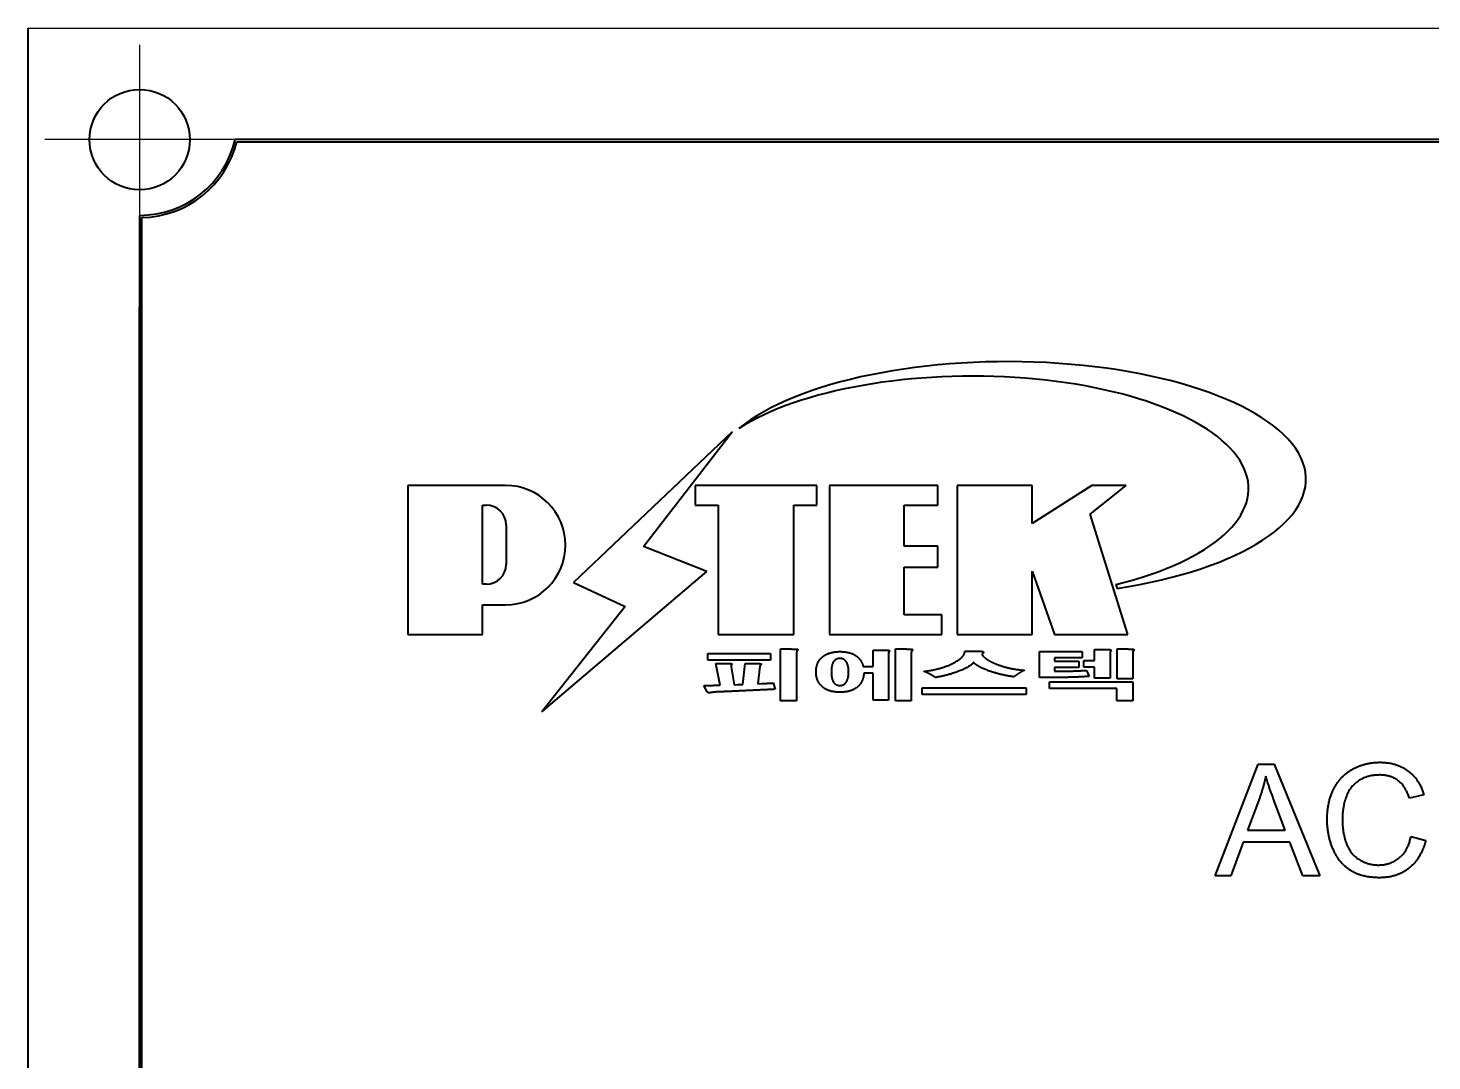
# Model space of a CAD drawing. Header units: millimetres. Extents: x 0 to 5945, y 0 to 4205.
# Drawn here: x 4812.4 to 4875.3, y 2045.8 to 2092.1 of the extents above; entities that cross this region are included whole.
import ezdxf

# ---------------------------------------------------------------- set-up
doc = ezdxf.new("R2010")
doc.units = ezdxf.units.MM
doc.header["$LTSCALE"] = 5
doc.linetypes.add('CHAIN', pattern=[0.3543, 0.2362, -0.0295, 0.0591, -0.0295])
doc.layers.get('0').update_dxf_attribs({"color": 3, "lineweight": 25})
doc.layers.add('가시적인 것(ISO)', color=3, linetype='Continuous', lineweight=40)
doc.layers.add('중심 표식(ISO)', color=1, linetype='Continuous', lineweight=25)

msp = doc.modelspace()

# ---------------------------------------------------------------- linework, layer by layer
msp.add_line((4812.374, 2092.126), (4972.374, 2092.126))
at = {"layer": '가시적인 것(ISO)'}
for p, q in [((4812.374, 1972.126), (4812.374, 2092.126)), ((4963.366, 2087.126), (4821.654, 2087.126)), ((4821.732, 2087.026), (4963.287, 2087.026)), ((4817.374, 2083.731), (4817.374, 1980.521)), ((4817.474, 1980.62), (4817.474, 2083.632)), ((4817.374, 1984.626), (4817.374, 2079.626)), ((4843.931, 2074.026), (4836.817, 2067.275)), ((4839.956, 2068.894), (4843.931, 2074.026)), ((4829.401, 2071.626), (4829.401, 2064.941)), ((4833.777, 2071.626), (4829.401, 2071.626)), ((4842.266, 2071.626), (4842.266, 2070.74)), ((4847.727, 2071.626), (4842.266, 2071.626)), ((4847.727, 2070.74), (4847.727, 2071.626)), ((4848.291, 2071.626), (4848.291, 2064.941)), ((4853.148, 2071.626), (4848.291, 2071.626)), ((4853.148, 2070.74), (4853.148, 2071.626)), ((4854.007, 2071.626), (4854.007, 2064.941)), ((4857.369, 2071.626), (4854.007, 2071.626)), ((4857.369, 2069.911), (4857.369, 2071.626)), ((4860.056, 2071.626), (4857.369, 2069.911)), ((4859.98, 2070.331), (4861.594, 2071.626)), ((4861.594, 2071.626), (4860.056, 2071.626)), ((4832.743, 2067.196), (4832.743, 2070.74)), ((4832.743, 2070.74), (4832.912, 2070.74)), ((4842.266, 2070.74), (4843.297, 2070.74)), ((4843.297, 2070.74), (4843.297, 2064.941)), ((4846.696, 2070.74), (4847.727, 2070.74)), ((4846.696, 2064.941), (4846.696, 2070.74)), ((4851.633, 2070.74), (4853.148, 2070.74)), ((4851.633, 2068.902), (4851.633, 2070.74)), ((4861.659, 2064.941), (4859.98, 2070.331)), ((4833.798, 2069.854), (4833.798, 2068.082)), ((4842.799, 2067.765), (4839.956, 2068.894)), ((4853.148, 2068.902), (4851.633, 2068.902)), ((4853.148, 2067.961), (4853.148, 2068.902)), ((4835.395, 2061.48), (4842.799, 2067.765)), ((4851.633, 2067.961), (4853.148, 2067.961)), ((4851.633, 2065.827), (4851.633, 2067.961)), ((4857.369, 2067.782), (4858.374, 2064.941)), ((4857.369, 2064.941), (4857.369, 2067.782)), ((4832.912, 2067.196), (4832.743, 2067.196)), ((4836.817, 2067.275), (4839.134, 2066.201)), ((4861.128, 2067.183), (4861.184, 2067.004)), ((4832.743, 2064.941), (4832.743, 2066.27)), ((4832.743, 2066.27), (4833.777, 2066.27)), ((4839.134, 2066.201), (4835.395, 2061.48)), ((4853.325, 2065.827), (4851.633, 2065.827)), ((4853.325, 2064.941), (4853.325, 2065.827)), ((4829.401, 2064.941), (4832.743, 2064.941)), ((4843.297, 2064.941), (4846.696, 2064.941)), ((4848.291, 2064.941), (4853.325, 2064.941)), ((4854.007, 2064.941), (4857.369, 2064.941)), ((4858.374, 2064.941), (4861.659, 2064.941)), ((4842.834, 2064.094), (4845.65, 2064.094)), ((4842.834, 2063.798), (4842.834, 2064.094)), ((4845.65, 2063.798), (4842.834, 2063.798)), ((4845.65, 2064.094), (4845.65, 2063.798)), ((4846.096, 2061.966), (4846.096, 2064.292)), ((4846.096, 2064.292), (4846.527, 2064.292)), ((4846.813, 2064.13), (4846.813, 2061.966)), ((4850.245, 2063.505), (4850.245, 2064.244)), ((4850.245, 2064.244), (4850.642, 2064.244)), ((4850.933, 2064.099), (4850.933, 2062.005)), ((4851.253, 2064.292), (4851.694, 2064.292)), ((4851.253, 2061.966), (4851.253, 2064.292)), ((4851.956, 2064.123), (4851.956, 2061.966)), ((4854.36, 2064.198), (4854.873, 2064.198)), ((4857.704, 2064.174), (4859.623, 2064.174)), ((4857.704, 2063.013), (4857.704, 2064.174)), ((4858.383, 2063.893), (4858.383, 2063.742)), ((4859.623, 2063.893), (4858.383, 2063.893)), ((4858.383, 2063.742), (4859.468, 2063.742)), ((4859.468, 2063.742), (4859.468, 2063.461)), ((4859.623, 2064.174), (4859.623, 2063.893)), ((4859.691, 2063.783), (4860.171, 2063.783)), ((4859.691, 2063.481), (4859.691, 2063.783)), ((4860.171, 2064.275), (4860.573, 2064.275)), ((4860.171, 2063.783), (4860.171, 2064.275)), ((4860.864, 2064.111), (4860.864, 2062.981)), ((4861.179, 2062.959), (4861.179, 2064.292)), ((4861.179, 2064.292), (4861.62, 2064.292)), ((4861.882, 2064.123), (4861.882, 2062.959)), ((4843.396, 2062.671), (4843.197, 2063.645)), ((4843.197, 2063.645), (4843.653, 2063.645)), ((4843.89, 2063.493), (4844.026, 2062.686)), ((4844.409, 2062.703), (4844.511, 2063.645)), ((4844.511, 2063.645), (4844.932, 2063.645)), ((4845.175, 2063.517), (4845.083, 2062.734)), ((4849.799, 2063.505), (4850.245, 2063.505)), ((4850.245, 2063.207), (4849.833, 2063.207)), ((4850.245, 2062.005), (4850.245, 2063.207)), ((4858.383, 2063.461), (4858.383, 2063.296)), ((4859.468, 2063.461), (4858.383, 2063.461)), ((4858.383, 2063.296), (4858.654, 2063.296)), ((4860.171, 2063.481), (4859.691, 2063.481)), ((4859.817, 2063.335), (4859.924, 2063.066)), ((4860.171, 2062.981), (4860.171, 2063.481)), ((4842.795, 2062.407), (4842.664, 2062.657)), ((4844.026, 2062.686), (4844.181, 2062.695)), ((4844.181, 2062.695), (4844.409, 2062.703)), ((4845.083, 2062.734), (4845.277, 2062.744)), ((4845.761, 2062.768), (4845.858, 2062.487)), ((4852.45, 2062.247), (4852.45, 2062.55)), ((4852.45, 2062.55), (4857.103, 2062.55)), ((4857.103, 2062.55), (4857.103, 2062.247)), ((4858.32, 2063.013), (4857.704, 2063.013)), ((4858.145, 2062.523), (4858.145, 2062.826)), ((4858.145, 2062.826), (4861.882, 2062.826)), ((4861.165, 2062.523), (4858.145, 2062.523)), ((4860.864, 2062.981), (4860.171, 2062.981)), ((4861.165, 2061.966), (4861.165, 2062.523)), ((4861.882, 2062.959), (4861.179, 2062.959)), ((4861.882, 2062.826), (4861.882, 2061.966)), ((4846.813, 2061.966), (4846.096, 2061.966)), ((4850.933, 2062.005), (4850.245, 2062.005)), ((4851.956, 2061.966), (4851.253, 2061.966)), ((4857.103, 2062.247), (4852.45, 2062.247)), ((4861.882, 2061.966), (4861.165, 2061.966)), ((4865.581, 2054.124), (4867.502, 2059.124)), ((4867.502, 2059.124), (4868.218, 2059.124)), ((4868.218, 2059.124), (4870.261, 2054.124)), ((4867.574, 2057.642), (4867.021, 2056.175)), ((4868.721, 2056.175), (4868.195, 2057.562)), ((4874.933, 2057.756), (4874.281, 2057.6)), ((4867.021, 2056.175), (4868.721, 2056.175)), ((4866.831, 2055.637), (4866.282, 2054.124)), ((4868.927, 2055.637), (4866.831, 2055.637)), ((4869.506, 2054.124), (4868.927, 2055.637)), ((4874.354, 2055.881), (4875.017, 2055.713)), ((4866.282, 2054.124), (4865.581, 2054.124)), ((4870.261, 2054.124), (4869.506, 2054.124))]:
    msp.add_line(p, q, dxfattribs=at)
msp.add_circle((4817.374, 2087.126), 2.25, dxfattribs=at)
for centre, radius, start, end in [((4817.374, 2088.126), 4.395, 270, 346.84836), ((4817.374, 2088.126), 4.495, 271.27475, 345.83507), ((4833.777, 2068.948), 2.678, 270, 90), ((4832.912, 2069.854), 0.886, 0, 90), ((4832.912, 2068.082), 0.886, 270, 0)]:
    msp.add_arc(centre, radius, start, end, dxfattribs=at)
for centre, major_axis, ratio, start_param, end_param in [((4856.285, 2071.905), (-13.36, 0), 0.39426, 1.946253, 5.837607), ((4854.696, 2071.486), (12.377, 0), 0.40699, 5.258849, 8.861799)]:
    msp.add_ellipse(centre, major_axis=major_axis, ratio=ratio, start_param=start_param, end_param=end_param, dxfattribs=at)
for points in [[(4846.527, 2064.292), (4846.794, 2064.292), (4846.847, 2064.28)], [(4846.828, 2064.188), (4846.813, 2064.159), (4846.813, 2064.13)], [(4846.852, 2064.229), (4846.832, 2064.203), (4846.828, 2064.188)], [(4846.847, 2064.28), (4846.886, 2064.271), (4846.852, 2064.229)], [(4847.69, 2063.27), (4847.69, 2063.679), (4847.957, 2063.922)], [(4847.957, 2063.922), (4848.243, 2064.174), (4848.766, 2064.174)], [(4848.471, 2063.718), (4848.374, 2063.565), (4848.374, 2063.27)], [(4848.761, 2063.868), (4848.572, 2063.868), (4848.471, 2063.718)], [(4849.043, 2063.718), (4848.946, 2063.868), (4848.761, 2063.868)], [(4848.766, 2064.174), (4849.203, 2064.174), (4849.474, 2063.992)], [(4849.149, 2063.27), (4849.149, 2063.565), (4849.043, 2063.718)], [(4849.474, 2063.992), (4849.731, 2063.815), (4849.799, 2063.505)], [(4850.642, 2064.244), (4850.899, 2064.244), (4850.957, 2064.227)], [(4850.943, 2064.14), (4850.933, 2064.118), (4850.933, 2064.099)], [(4850.962, 2064.171), (4850.947, 2064.149), (4850.943, 2064.14)], [(4850.957, 2064.227), (4850.996, 2064.215), (4850.962, 2064.171)], [(4851.694, 2064.292), (4851.941, 2064.292), (4851.994, 2064.278)], [(4851.965, 2064.176), (4851.956, 2064.149), (4851.956, 2064.123)], [(4851.994, 2064.22), (4851.975, 2064.193), (4851.965, 2064.176)], [(4851.994, 2064.278), (4852.028, 2064.266), (4851.994, 2064.22)], [(4853.812, 2063.645), (4854.36, 2063.919), (4854.36, 2064.198)], [(4854.747, 2063.687), (4854.607, 2063.495), (4854.079, 2063.292)], [(4855.455, 2063.304), (4854.922, 2063.495), (4854.747, 2063.687)], [(4854.873, 2064.198), (4855.116, 2064.198), (4855.174, 2064.169)], [(4855.174, 2064.169), (4855.232, 2064.14), (4855.13, 2064.065)], [(4855.13, 2064.065), (4855.13, 2063.999), (4855.261, 2063.895)], [(4855.261, 2063.895), (4855.402, 2063.781), (4855.639, 2063.672)], [(4860.573, 2064.275), (4860.83, 2064.275), (4860.884, 2064.258)], [(4860.874, 2064.162), (4860.864, 2064.135), (4860.864, 2064.111)], [(4860.893, 2064.2), (4860.879, 2064.174), (4860.874, 2064.162)], [(4860.884, 2064.258), (4860.927, 2064.246), (4860.893, 2064.2)], [(4861.62, 2064.292), (4861.868, 2064.292), (4861.921, 2064.278)], [(4861.892, 2064.176), (4861.882, 2064.149), (4861.882, 2064.123)], [(4861.921, 2064.22), (4861.902, 2064.193), (4861.892, 2064.176)], [(4861.921, 2064.278), (4861.955, 2064.266), (4861.921, 2064.22)], [(4843.653, 2063.645), (4843.852, 2063.645), (4843.895, 2063.633)], [(4843.885, 2063.546), (4843.881, 2063.519), (4843.89, 2063.493)], [(4843.905, 2063.587), (4843.89, 2063.561), (4843.885, 2063.546)], [(4843.895, 2063.633), (4843.924, 2063.624), (4843.905, 2063.587)], [(4844.932, 2063.645), (4845.165, 2063.645), (4845.214, 2063.628)], [(4845.184, 2063.551), (4845.175, 2063.534), (4845.175, 2063.517)], [(4845.209, 2063.58), (4845.194, 2063.561), (4845.184, 2063.551)], [(4845.214, 2063.628), (4845.247, 2063.619), (4845.209, 2063.58)], [(4847.957, 2062.608), (4847.69, 2062.848), (4847.69, 2063.27)], [(4848.374, 2063.27), (4848.374, 2062.964), (4848.471, 2062.809)], [(4849.043, 2062.809), (4849.149, 2062.967), (4849.149, 2063.27)], [(4849.833, 2063.207), (4849.808, 2062.812), (4849.542, 2062.589)], [(4852.523, 2063.294), (4853.259, 2063.369), (4853.812, 2063.645)], [(4852.799, 2063.158), (4852.663, 2063.233), (4852.523, 2063.294)], [(4853.041, 2063.015), (4852.935, 2063.086), (4852.799, 2063.158)], [(4854.079, 2063.292), (4853.57, 2063.098), (4853.041, 2063.015)], [(4856.56, 2063.044), (4855.993, 2063.115), (4855.455, 2063.304)], [(4855.639, 2063.672), (4855.911, 2063.551), (4856.235, 2063.466)], [(4856.235, 2063.466), (4856.614, 2063.371), (4857.025, 2063.338)], [(4856.788, 2063.202), (4856.672, 2063.127), (4856.56, 2063.044)], [(4857.025, 2063.338), (4856.919, 2063.287), (4856.788, 2063.202)], [(4858.654, 2063.296), (4858.95, 2063.296), (4859.216, 2063.306)], [(4859.924, 2063.066), (4859.585, 2063.037), (4859.115, 2063.025)], [(4859.216, 2063.306), (4859.512, 2063.316), (4859.817, 2063.335)], [(4842.664, 2062.657), (4842.814, 2062.657), (4843.023, 2062.661)], [(4843.023, 2062.661), (4843.163, 2062.666), (4843.396, 2062.671)], [(4845.858, 2062.487), (4845.141, 2062.451), (4844.491, 2062.421)], [(4845.277, 2062.744), (4845.456, 2062.751), (4845.538, 2062.756)], [(4845.538, 2062.756), (4845.679, 2062.763), (4845.761, 2062.768)], [(4848.766, 2062.354), (4848.243, 2062.354), (4847.957, 2062.608)], [(4848.471, 2062.809), (4848.572, 2062.657), (4848.761, 2062.657)], [(4848.761, 2062.657), (4848.946, 2062.657), (4849.043, 2062.809)], [(4849.542, 2062.589), (4849.261, 2062.354), (4848.766, 2062.354)], [(4859.115, 2063.025), (4858.751, 2063.013), (4858.32, 2063.013)], [(4842.863, 2062.332), (4842.834, 2062.342), (4842.795, 2062.407)], [(4842.979, 2062.337), (4842.892, 2062.322), (4842.863, 2062.332)], [(4843.11, 2062.356), (4843.057, 2062.349), (4842.979, 2062.337)], [(4843.314, 2062.368), (4843.207, 2062.366), (4843.11, 2062.356)], [(4844.491, 2062.421), (4843.813, 2062.39), (4843.314, 2062.368)], [(4870.596, 2056.662), (4870.596, 2057.444), (4871.194, 2058.61), (4872.296, 2059.212), (4872.959, 2059.212)], [(4872.959, 2059.212), (4873.71, 2059.212), (4874.731, 2058.446), (4874.933, 2057.756)], [(4867.845, 2058.598), (4867.745, 2058.118), (4867.574, 2057.642)], [(4868.195, 2057.562), (4867.959, 2058.194), (4867.845, 2058.598)], [(4872.944, 2058.644), (4872.368, 2058.644), (4871.591, 2058.092), (4871.278, 2057.162), (4871.278, 2056.666)], [(4874.281, 2057.6), (4874.106, 2058.145), (4873.447, 2058.644), (4872.944, 2058.644)], [(4872.947, 2054.04), (4872.14, 2054.04), (4871.126, 2054.7), (4870.596, 2055.946), (4870.596, 2056.662)], [(4871.278, 2056.666), (4871.278, 2056.03), (4871.652, 2055.077), (4872.433, 2054.608), (4872.89, 2054.608)], [(4872.89, 2054.608), (4873.447, 2054.608), (4874.217, 2055.249), (4874.354, 2055.881)], [(4875.017, 2055.713), (4874.807, 2054.898), (4873.729, 2054.04), (4872.947, 2054.04)]]:
    msp.add_open_spline(points, degree=2, dxfattribs=at)
at = {"layer": '중심 표식(ISO)', "linetype": 'CHAIN', "ltscale": 9.445163}
for p, q in [((4817.374, 2091.376), (4817.374, 2082.876)), ((4821.624, 2087.126), (4813.124, 2087.126))]:
    msp.add_line(p, q, dxfattribs=at)

doc.saveas('drawing.dxf')
